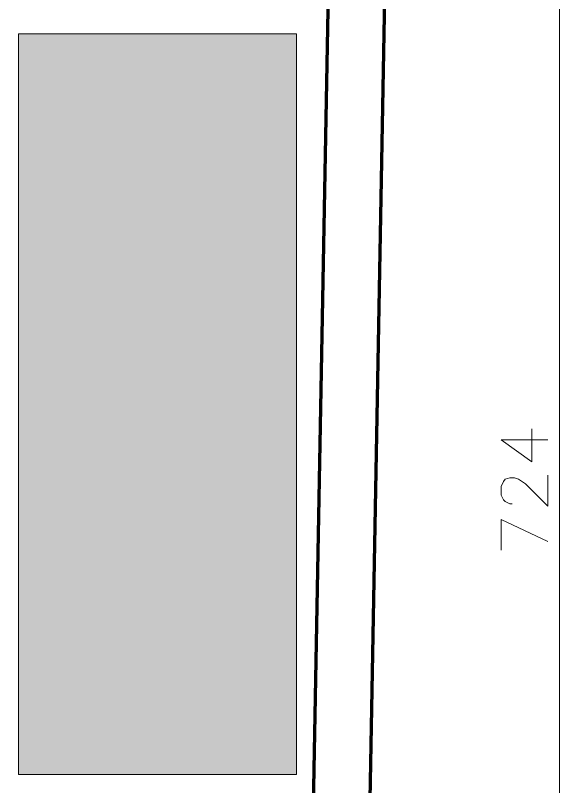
# Model space of a CAD drawing. Header units: millimetres. Extents: x 0 to 673989, y 0 to 383369.
# Drawn here: x 260166 to 261626, y 187880 to 189951 of the extents above; entities that cross this region are included whole.
import ezdxf

# ---------------------------------------------------------------- set-up
doc = ezdxf.new("R2010")
doc.units = ezdxf.units.MM
doc.header["$LTSCALE"] = 500
doc.layers.add('meble', color=5, linetype='Continuous', lineweight=80)
doc.layers.add('przekrój', color=140, linetype='Continuous', lineweight=80)
doc.layers.add('wymiary', color=252, linetype='Continuous', true_color=0x696969)

msp = doc.modelspace()

# ---------------------------------------------------------------- linework, layer by layer
at = {"layer": 'meble', "color": 7, "lineweight": 0, "true_color": 0xffffff}
msp.add_lwpolyline([(260173.5, 189901.4), (260173.5, 187912.1), (260919.6, 187912.1), (260919.6, 189901.4)], close=True, dxfattribs=at)
at = {"layer": 'meble', "lineweight": 9}
msp.add_lwpolyline([(260173.5, 189901.4), (260173.5, 187912.1), (260919.6, 187912.1), (260919.6, 189901.4)], close=True, dxfattribs=at)
at = {"layer": 'meble', "color": 7, "lineweight": 0, "true_color": 0xffffff, "transparency": 33554559}
msp.add_solid([(260173.5, 189901.4), (260173.5, 187912.1), (260919.6, 189901.4), (260919.6, 187912.1)], dxfattribs=at)
at = {"layer": 'przekrój'}
for points in [[(260931.7, 184909.9), (260912.7, 184909.9), (258635.1, 184935.3), (258575.8, 185085.6), (260914.8, 185060.2), (261048.1, 192297.3), (251978, 192324.8), (251918.7, 188775.1), (251770.5, 188925.4), (251831.9, 192475.1), (251851, 192475.1)], [(261181.5, 192447.6), (261200.5, 192447.6), (261063, 184907.8), (261043.9, 184907.8)]]:
    msp.add_lwpolyline(points, dxfattribs=at)
at = {"layer": 'wymiary', "lineweight": 18}
for points in [[(261626, 192447.6), (261626, 192297.3), (261626, 185058.1), (261626, 184907.8), (261626, 184791.4)], [(261594.3, 188811.1), (261469.4, 188811.1), (261551.9, 188751.8), (261551.9, 188840.7)], [(261499, 188639.6), (261492.6, 188639.6), (261479.9, 188645.9), (261475.7, 188650.2), (261469.4, 188662.9), (261469.4, 188686.2), (261475.7, 188698.9), (261479.9, 188705.2), (261492.6, 188709.4), (261505.3, 188709.4), (261515.9, 188705.2), (261535, 188692.5), (261594.3, 188633.2), (261594.3, 188715.8)], [(261469.4, 188514.7), (261469.4, 188597.3), (261594.3, 188538)]]:
    msp.add_lwpolyline(points, dxfattribs=at)

doc.saveas('drawing.dxf')
